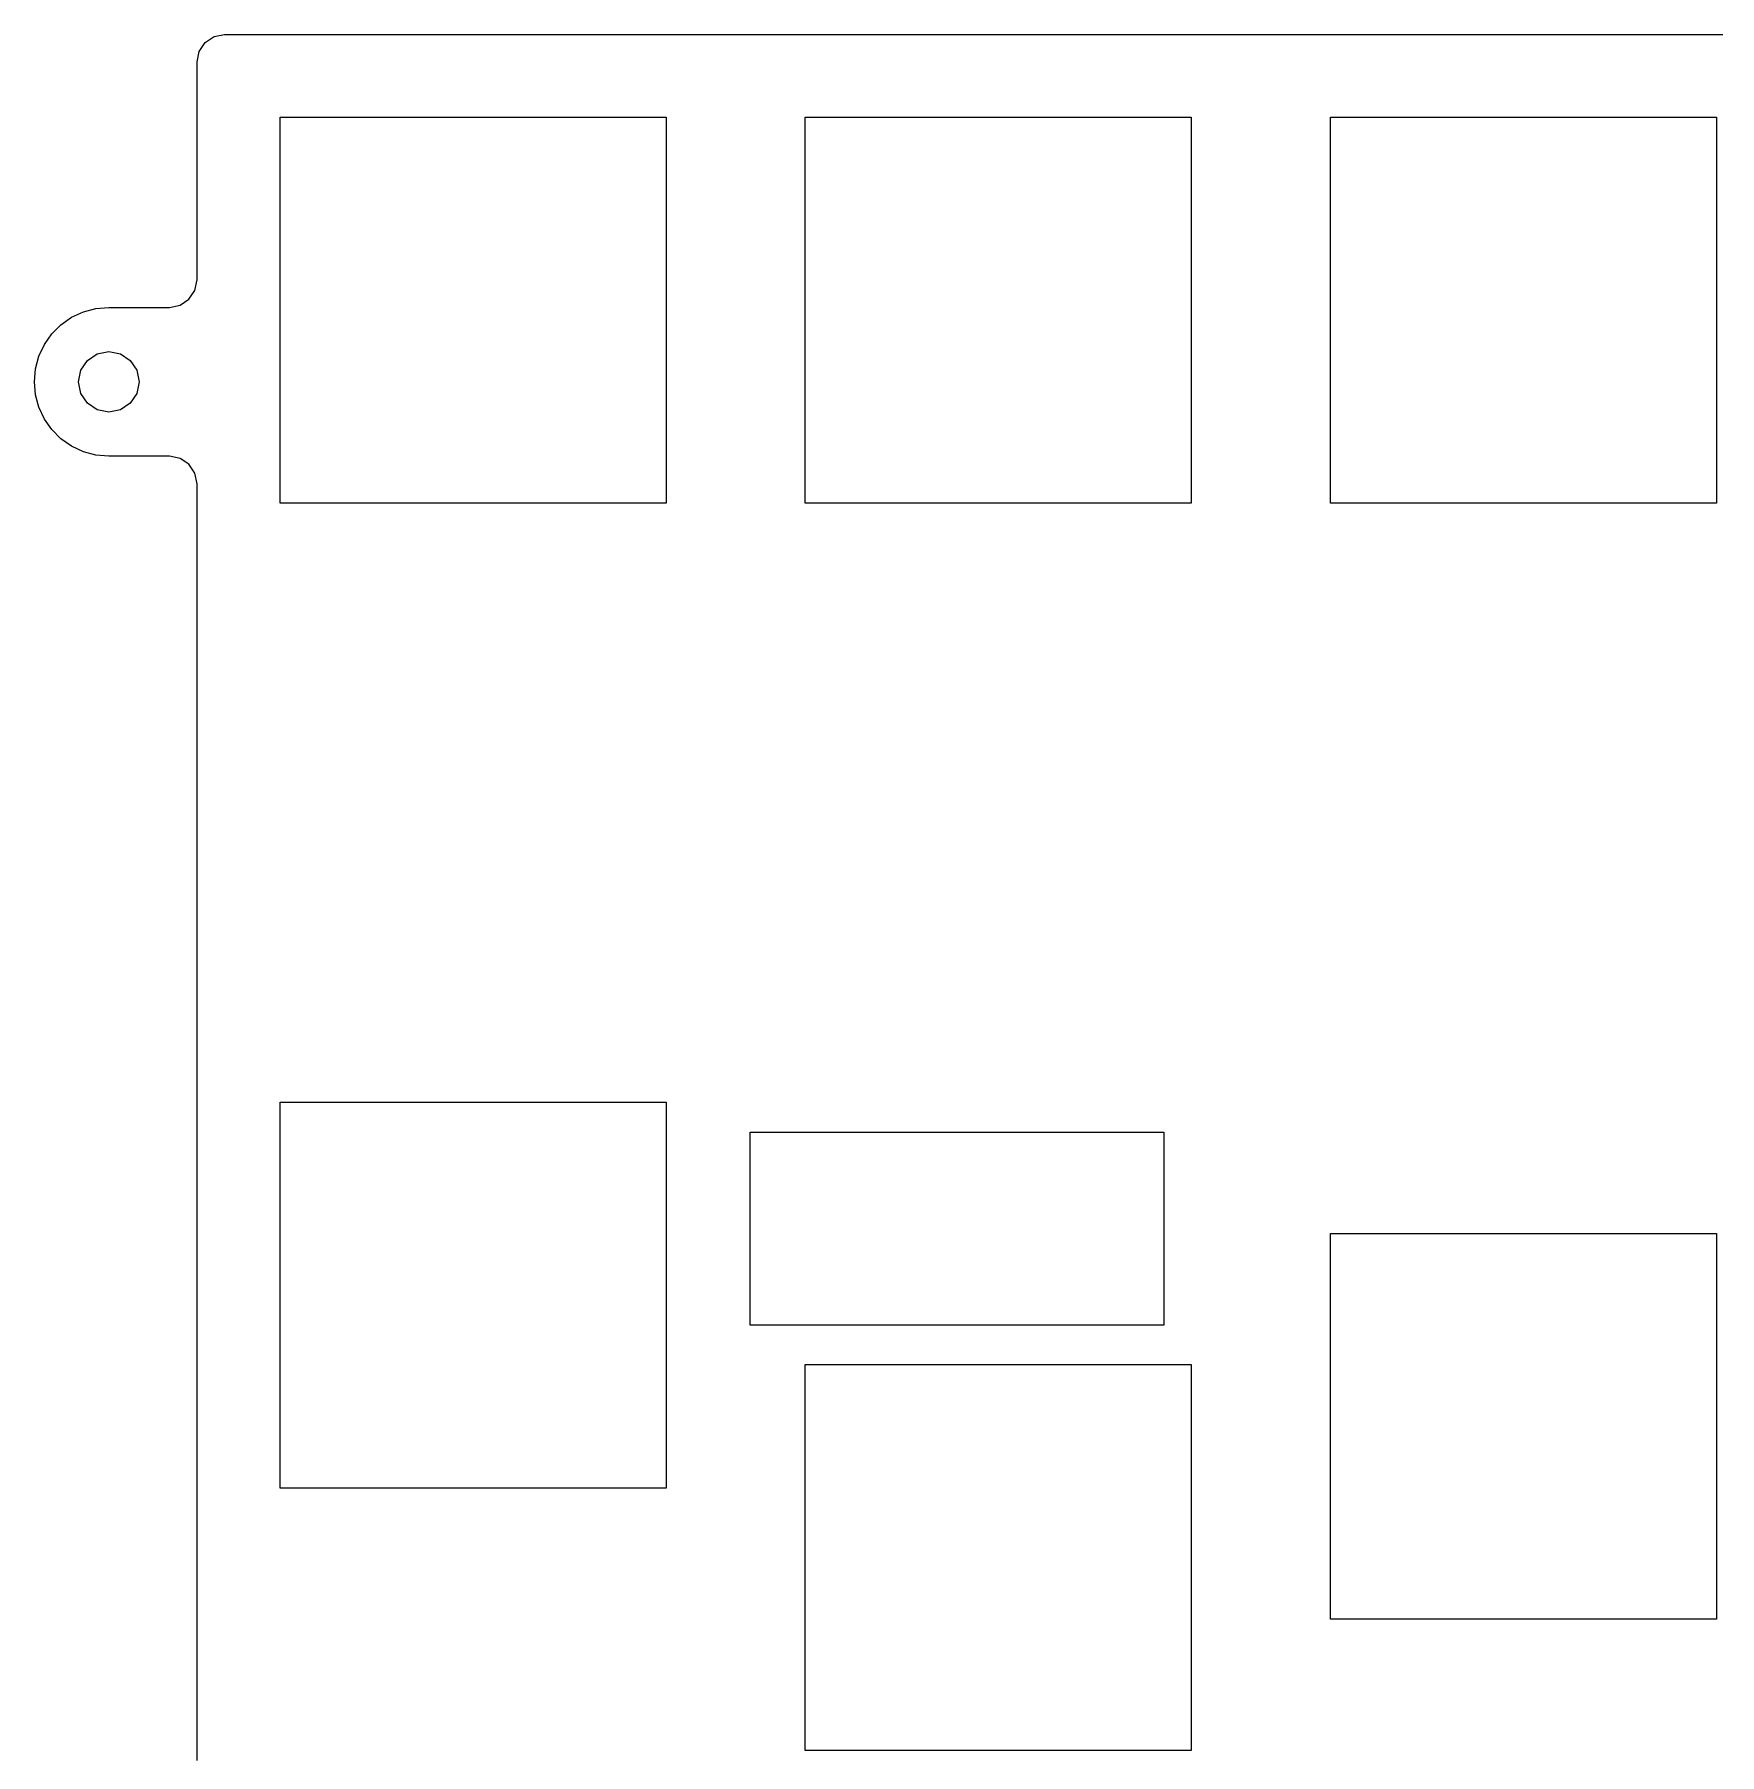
# Model space of a CAD drawing. Extents: x 0 to 218, y 0 to 172.
# Drawn here: x 0.1 to 61.2, y 110.1 to 172.5 of the extents above; entities that cross this region are included whole.
import ezdxf

# ---------------------------------------------------------------- set-up
doc = ezdxf.new("R2010")
doc.units = 0

msp = doc.modelspace()

# ---------------------------------------------------------------- linework, layer by layer
at = {"layer": 'plate_right'}
for p, q in [((6.243, 172.188), (6.567, 172.404)), ((6.567, 172.404), (6.95, 172.481)), ((6.95, 172.481), (7.449, 172.481)), ((7.449, 172.481), (7.946, 172.481)), ((7.946, 172.481), (8.445, 172.481)), ((8.445, 172.481), (8.944, 172.481)), ((8.944, 172.481), (9.443, 172.481)), ((9.443, 172.481), (9.942, 172.481)), ((9.942, 172.481), (10.44, 172.481)), ((10.44, 172.481), (10.939, 172.481)), ((10.939, 172.481), (11.438, 172.481)), ((11.438, 172.481), (11.937, 172.481)), ((11.937, 172.481), (12.436, 172.481)), ((12.436, 172.481), (12.934, 172.481)), ((12.934, 172.481), (13.432, 172.481)), ((13.432, 172.481), (13.931, 172.481)), ((13.931, 172.481), (14.43, 172.481)), ((14.43, 172.481), (14.929, 172.481)), ((14.929, 172.481), (15.426, 172.481)), ((15.426, 172.481), (15.924, 172.481)), ((15.924, 172.481), (16.423, 172.481)), ((16.423, 172.481), (16.922, 172.481)), ((16.922, 172.481), (17.42, 172.481)), ((17.42, 172.481), (17.919, 172.481)), ((17.919, 172.481), (18.417, 172.481)), ((18.417, 172.481), (18.916, 172.481)), ((18.916, 172.481), (19.415, 172.481)), ((19.415, 172.481), (19.913, 172.481)), ((19.913, 172.481), (20.411, 172.481)), ((20.411, 172.481), (20.91, 172.481)), ((20.91, 172.481), (21.408, 172.481)), ((21.408, 172.481), (21.907, 172.481)), ((21.907, 172.481), (22.407, 172.481)), ((22.407, 172.481), (22.905, 172.481)), ((22.905, 172.481), (23.404, 172.481)), ((23.404, 172.481), (23.902, 172.481)), ((23.902, 172.481), (24.401, 172.481)), ((24.401, 172.481), (24.9, 172.481)), ((24.9, 172.481), (25.398, 172.481)), ((25.398, 172.481), (25.898, 172.481)), ((25.898, 172.481), (26.396, 172.481)), ((26.396, 172.481), (26.894, 172.481)), ((26.894, 172.481), (27.393, 172.481)), ((27.393, 172.481), (27.892, 172.481)), ((27.892, 172.481), (28.391, 172.481)), ((28.391, 172.481), (28.889, 172.481)), ((28.889, 172.481), (29.388, 172.481)), ((29.388, 172.481), (29.887, 172.481)), ((29.887, 172.481), (30.385, 172.481)), ((30.385, 172.481), (30.884, 172.481)), ((30.884, 172.481), (31.383, 172.481)), ((31.383, 172.481), (31.881, 172.481)), ((31.881, 172.481), (32.38, 172.481)), ((32.38, 172.481), (32.878, 172.481)), ((32.878, 172.481), (33.377, 172.481)), ((33.377, 172.481), (33.876, 172.481)), ((33.876, 172.481), (34.375, 172.481)), ((34.375, 172.481), (34.872, 172.481)), ((34.872, 172.481), (35.371, 172.481)), ((35.371, 172.481), (35.87, 172.481)), ((35.87, 172.481), (36.368, 172.481)), ((36.368, 172.481), (36.866, 172.481)), ((36.866, 172.481), (37.365, 172.481)), ((37.365, 172.481), (37.863, 172.481)), ((37.863, 172.481), (38.362, 172.481)), ((38.362, 172.481), (38.859, 172.481)), ((38.859, 172.481), (39.358, 172.481)), ((39.358, 172.481), (39.857, 172.481)), ((39.857, 172.481), (40.355, 172.481)), ((40.355, 172.481), (40.855, 172.481)), ((40.855, 172.481), (41.352, 172.481)), ((41.352, 172.481), (41.851, 172.481)), ((41.851, 172.481), (42.35, 172.481)), ((42.35, 172.481), (42.849, 172.481)), ((42.849, 172.481), (43.347, 172.481)), ((43.347, 172.481), (43.845, 172.481)), ((43.845, 172.481), (44.344, 172.481)), ((44.344, 172.481), (44.843, 172.481)), ((44.843, 172.481), (45.342, 172.481)), ((45.342, 172.481), (45.841, 172.481)), ((45.841, 172.481), (46.341, 172.481)), ((46.341, 172.481), (46.84, 172.481)), ((46.84, 172.481), (47.339, 172.481)), ((47.339, 172.481), (47.838, 172.481)), ((47.838, 172.481), (48.337, 172.481)), ((48.337, 172.481), (48.835, 172.481)), ((48.835, 172.481), (49.333, 172.481)), ((49.333, 172.481), (49.832, 172.481)), ((49.832, 172.481), (50.331, 172.481)), ((50.331, 172.481), (50.829, 172.481)), ((50.829, 172.481), (51.327, 172.481)), ((51.327, 172.481), (51.826, 172.481)), ((51.826, 172.481), (52.324, 172.481)), ((52.324, 172.481), (52.823, 172.481)), ((52.823, 172.481), (53.321, 172.481)), ((53.321, 172.481), (53.82, 172.481)), ((53.82, 172.481), (54.318, 172.481)), ((54.318, 172.481), (54.816, 172.481)), ((54.816, 172.481), (55.316, 172.481)), ((55.316, 172.481), (55.813, 172.481)), ((55.813, 172.481), (56.311, 172.481)), ((56.311, 172.481), (56.81, 172.481)), ((56.81, 172.481), (57.309, 172.481)), ((57.309, 172.481), (57.807, 172.481)), ((57.807, 172.481), (58.306, 172.481)), ((58.306, 172.481), (58.805, 172.481)), ((58.805, 172.481), (59.303, 172.481)), ((59.303, 172.481), (59.801, 172.481)), ((59.801, 172.481), (60.299, 172.481)), ((60.299, 172.481), (60.798, 172.481)), ((60.798, 172.481), (61.296, 172.481)), ((5.95, 171.481), (6.026, 171.863)), ((6.026, 171.863), (6.243, 172.188)), ((5.95, 170.985), (5.95, 171.481)), ((5.95, 170.492), (5.95, 170.985)), ((5.95, 169.999), (5.95, 170.492)), ((5.95, 169.504), (5.95, 169.999)), ((5.95, 169.011), (5.95, 169.504)), ((8.965, 168.976), (8.965, 169.476)), ((8.965, 169.476), (9.465, 169.476)), ((9.465, 169.476), (9.715, 169.476)), ((9.715, 169.476), (9.966, 169.476)), ((9.966, 169.476), (10.466, 169.476)), ((10.466, 169.476), (10.966, 169.476)), ((10.966, 169.476), (11.466, 169.476)), ((11.466, 169.476), (11.965, 169.476)), ((11.965, 169.476), (12.215, 169.476)), ((12.215, 169.476), (12.466, 169.476)), ((12.466, 169.476), (12.966, 169.476)), ((12.966, 169.476), (13.466, 169.476)), ((13.466, 169.476), (13.716, 169.476)), ((13.716, 169.476), (13.967, 169.476)), ((13.967, 169.476), (14.466, 169.476)), ((14.466, 169.476), (14.966, 169.476)), ((14.966, 169.476), (15.466, 169.476)), ((15.466, 169.476), (15.965, 169.476)), ((15.965, 169.476), (16.464, 169.476)), ((16.464, 169.476), (16.714, 169.476)), ((16.714, 169.476), (16.965, 169.476)), ((16.965, 169.476), (17.465, 169.476)), ((17.465, 169.476), (17.965, 169.476)), ((17.965, 169.476), (18.465, 169.476)), ((18.465, 169.476), (18.715, 169.476)), ((18.715, 169.476), (18.966, 169.476)), ((18.966, 169.476), (19.466, 169.476)), ((19.466, 169.476), (19.966, 169.476)), ((19.966, 169.476), (20.466, 169.476)), ((20.466, 169.476), (20.966, 169.476)), ((20.966, 169.476), (21.465, 169.476)), ((21.465, 169.476), (21.965, 169.476)), ((21.965, 169.476), (22.465, 169.476)), ((22.465, 169.476), (22.965, 169.476)), ((22.965, 169.476), (22.965, 169.225)), ((22.965, 169.225), (22.965, 168.975)), ((28.015, 168.976), (28.015, 169.476)), ((28.015, 169.476), (28.515, 169.476)), ((28.515, 169.476), (28.765, 169.476)), ((28.765, 169.476), (29.016, 169.476)), ((29.016, 169.476), (29.516, 169.476)), ((29.516, 169.476), (30.016, 169.476)), ((30.016, 169.476), (30.516, 169.476)), ((30.516, 169.476), (31.015, 169.476)), ((31.015, 169.476), (31.265, 169.476)), ((31.265, 169.476), (31.516, 169.476)), ((31.516, 169.476), (32.016, 169.476)), ((32.016, 169.476), (32.516, 169.476)), ((32.516, 169.476), (32.766, 169.476)), ((32.766, 169.476), (33.017, 169.476)), ((33.017, 169.476), (33.516, 169.476)), ((33.516, 169.476), (34.016, 169.476)), ((34.016, 169.476), (34.516, 169.476)), ((34.516, 169.476), (35.015, 169.476)), ((35.015, 169.476), (35.514, 169.476)), ((35.514, 169.476), (35.764, 169.476)), ((35.764, 169.476), (36.015, 169.476)), ((36.015, 169.476), (36.515, 169.476)), ((36.515, 169.476), (37.015, 169.476)), ((37.015, 169.476), (37.515, 169.476)), ((37.515, 169.476), (37.765, 169.476)), ((37.765, 169.476), (38.016, 169.476)), ((38.016, 169.476), (38.516, 169.476)), ((38.516, 169.476), (39.016, 169.476)), ((39.016, 169.476), (39.516, 169.476)), ((39.516, 169.476), (40.016, 169.476)), ((40.016, 169.476), (40.515, 169.476)), ((40.515, 169.476), (41.015, 169.476)), ((41.015, 169.476), (41.515, 169.476)), ((41.515, 169.476), (42.015, 169.476)), ((42.015, 169.476), (42.015, 169.225)), ((42.015, 169.225), (42.015, 168.975)), ((47.065, 169.476), (47.565, 169.476)), ((47.065, 168.976), (47.065, 169.476)), ((47.565, 169.476), (47.815, 169.476)), ((47.815, 169.476), (48.066, 169.476)), ((48.066, 169.476), (48.566, 169.476)), ((48.566, 169.476), (49.066, 169.476)), ((49.066, 169.476), (49.566, 169.476)), ((49.566, 169.476), (50.065, 169.476)), ((50.065, 169.476), (50.315, 169.476)), ((50.315, 169.476), (50.566, 169.476)), ((50.566, 169.476), (51.066, 169.476)), ((51.066, 169.476), (51.566, 169.476)), ((51.566, 169.476), (51.816, 169.476)), ((51.816, 169.476), (52.067, 169.476)), ((52.067, 169.476), (52.566, 169.476)), ((52.566, 169.476), (53.066, 169.476)), ((53.066, 169.476), (53.566, 169.476)), ((53.566, 169.476), (54.065, 169.476)), ((54.065, 169.476), (54.564, 169.476)), ((54.564, 169.476), (54.814, 169.476)), ((54.814, 169.476), (55.065, 169.476)), ((55.065, 169.476), (55.565, 169.476)), ((55.565, 169.476), (56.065, 169.476)), ((56.065, 169.476), (56.565, 169.476)), ((56.565, 169.476), (56.815, 169.476)), ((56.815, 169.476), (57.066, 169.476)), ((57.066, 169.476), (57.566, 169.476)), ((57.566, 169.476), (58.066, 169.476)), ((58.066, 169.476), (58.566, 169.476)), ((58.566, 169.476), (59.066, 169.476)), ((59.066, 169.476), (59.565, 169.476)), ((59.565, 169.476), (60.065, 169.476)), ((60.065, 169.476), (60.565, 169.476)), ((60.565, 169.476), (61.065, 169.476)), ((61.065, 169.476), (61.065, 169.225)), ((61.065, 169.225), (61.065, 168.975)), ((5.95, 168.517), (5.95, 169.011)), ((5.95, 168.024), (5.95, 168.517)), ((8.965, 168.476), (8.965, 168.976)), ((8.965, 168.226), (8.965, 168.476)), ((22.965, 168.975), (22.965, 168.725)), ((22.965, 168.725), (22.965, 168.475)), ((22.965, 168.475), (22.965, 168.225)), ((28.015, 168.476), (28.015, 168.976)), ((28.015, 168.226), (28.015, 168.476)), ((42.015, 168.975), (42.015, 168.725)), ((42.015, 168.725), (42.015, 168.475)), ((42.015, 168.475), (42.015, 168.225)), ((47.065, 168.476), (47.065, 168.976)), ((47.065, 168.226), (47.065, 168.476)), ((61.065, 168.975), (61.065, 168.725)), ((61.065, 168.725), (61.065, 168.475)), ((61.065, 168.475), (61.065, 168.225)), ((5.95, 167.53), (5.95, 168.024)), ((8.965, 167.976), (8.965, 168.226)), ((8.965, 167.476), (8.965, 167.976)), ((22.965, 168.225), (22.965, 167.974)), ((22.965, 167.974), (22.965, 167.475)), ((28.015, 167.976), (28.015, 168.226)), ((28.015, 167.476), (28.015, 167.976)), ((42.015, 168.225), (42.015, 167.974)), ((42.015, 167.974), (42.015, 167.475)), ((47.065, 167.976), (47.065, 168.226)), ((47.065, 167.476), (47.065, 167.976)), ((61.065, 168.225), (61.065, 167.974)), ((61.065, 167.974), (61.065, 167.475)), ((5.95, 167.036), (5.95, 167.53)), ((8.965, 166.977), (8.965, 167.476)), ((22.965, 167.475), (22.965, 166.975)), ((28.015, 166.977), (28.015, 167.476)), ((42.015, 167.475), (42.015, 166.975)), ((47.065, 166.977), (47.065, 167.476)), ((61.065, 167.475), (61.065, 166.975)), ((5.95, 166.542), (5.95, 167.036)), ((8.965, 166.727), (8.965, 166.977)), ((8.965, 166.476), (8.965, 166.727)), ((22.965, 166.975), (22.965, 166.475)), ((28.015, 166.727), (28.015, 166.977)), ((28.015, 166.476), (28.015, 166.727)), ((42.015, 166.975), (42.015, 166.475)), ((47.065, 166.727), (47.065, 166.977)), ((47.065, 166.476), (47.065, 166.727)), ((61.065, 166.975), (61.065, 166.475)), ((5.95, 166.048), (5.95, 166.542)), ((5.95, 165.554), (5.95, 166.048)), ((8.965, 166.226), (8.965, 166.476)), ((8.965, 165.976), (8.965, 166.226)), ((8.965, 165.477), (8.965, 165.976)), ((22.965, 166.475), (22.965, 166.225)), ((22.965, 166.225), (22.965, 165.975)), ((22.965, 165.975), (22.965, 165.725)), ((28.015, 166.226), (28.015, 166.476)), ((28.015, 165.976), (28.015, 166.226)), ((28.015, 165.477), (28.015, 165.976)), ((42.015, 166.475), (42.015, 166.225)), ((42.015, 166.225), (42.015, 165.975)), ((42.015, 165.975), (42.015, 165.725)), ((47.065, 166.226), (47.065, 166.476)), ((47.065, 165.976), (47.065, 166.226)), ((47.065, 165.477), (47.065, 165.976)), ((61.065, 166.475), (61.065, 166.225)), ((61.065, 166.225), (61.065, 165.975)), ((61.065, 165.975), (61.065, 165.725)), ((5.95, 165.061), (5.95, 165.554)), ((8.965, 165.226), (8.965, 165.477)), ((22.965, 165.725), (22.965, 165.474)), ((22.965, 165.474), (22.965, 165.224)), ((28.015, 165.226), (28.015, 165.477)), ((42.015, 165.725), (42.015, 165.474)), ((42.015, 165.474), (42.015, 165.224)), ((47.065, 165.226), (47.065, 165.477)), ((61.065, 165.725), (61.065, 165.474)), ((61.065, 165.474), (61.065, 165.224)), ((5.95, 164.568), (5.95, 165.061)), ((8.965, 164.976), (8.965, 165.226)), ((8.965, 164.726), (8.965, 164.976)), ((8.965, 164.476), (8.965, 164.726)), ((22.965, 165.224), (22.965, 164.974)), ((22.965, 164.974), (22.965, 164.724)), ((22.965, 164.724), (22.965, 164.474)), ((28.015, 164.976), (28.015, 165.226)), ((28.015, 164.726), (28.015, 164.976)), ((28.015, 164.476), (28.015, 164.726)), ((42.015, 165.224), (42.015, 164.974)), ((42.015, 164.974), (42.015, 164.724)), ((42.015, 164.724), (42.015, 164.474)), ((47.065, 164.976), (47.065, 165.226)), ((47.065, 164.726), (47.065, 164.976)), ((47.065, 164.476), (47.065, 164.726)), ((61.065, 165.224), (61.065, 164.974)), ((61.065, 164.974), (61.065, 164.724)), ((61.065, 164.724), (61.065, 164.474)), ((5.95, 164.075), (5.95, 164.568)), ((8.965, 163.976), (8.965, 164.476)), ((22.965, 164.474), (22.965, 163.975)), ((28.015, 163.976), (28.015, 164.476)), ((42.015, 164.474), (42.015, 163.975)), ((47.065, 163.976), (47.065, 164.476)), ((61.065, 164.474), (61.065, 163.975)), ((5.874, 163.198), (5.95, 163.581)), ((5.95, 163.581), (5.95, 164.075)), ((8.965, 163.725), (8.965, 163.976)), ((8.965, 163.475), (8.965, 163.725)), ((8.965, 163.225), (8.965, 163.475)), ((22.965, 163.975), (22.965, 163.475)), ((22.965, 163.475), (22.965, 162.975)), ((28.015, 163.725), (28.015, 163.976)), ((28.015, 163.475), (28.015, 163.725)), ((28.015, 163.225), (28.015, 163.475)), ((42.015, 163.975), (42.015, 163.475)), ((42.015, 163.475), (42.015, 162.975)), ((47.065, 163.725), (47.065, 163.976)), ((47.065, 163.475), (47.065, 163.725)), ((47.065, 163.225), (47.065, 163.475)), ((61.065, 163.975), (61.065, 163.475)), ((61.065, 163.475), (61.065, 162.975)), ((5.333, 162.657), (5.657, 162.873)), ((5.657, 162.873), (5.874, 163.198)), ((8.965, 162.975), (8.965, 163.225)), ((8.965, 162.475), (8.965, 162.975)), ((22.965, 162.975), (22.965, 162.476)), ((28.015, 162.975), (28.015, 163.225)), ((28.015, 162.475), (28.015, 162.975)), ((42.015, 162.975), (42.015, 162.476)), ((47.065, 162.975), (47.065, 163.225)), ((47.065, 162.475), (47.065, 162.975)), ((61.065, 162.975), (61.065, 162.476)), ((1.4, 162.219), (1.826, 162.418)), ((1.826, 162.418), (2.282, 162.54)), ((2.282, 162.54), (2.75, 162.581)), ((2.75, 162.581), (3.19, 162.581)), ((3.19, 162.581), (3.629, 162.581)), ((3.629, 162.581), (4.069, 162.581)), ((4.069, 162.581), (4.51, 162.581)), ((4.51, 162.581), (4.95, 162.581)), ((4.95, 162.581), (5.333, 162.657)), ((8.965, 161.976), (8.965, 162.475)), ((22.965, 162.476), (22.965, 161.976)), ((28.015, 161.976), (28.015, 162.475)), ((42.015, 162.476), (42.015, 161.976)), ((47.065, 161.976), (47.065, 162.475)), ((61.065, 162.476), (61.065, 161.976)), ((0.412, 161.231), (0.682, 161.616)), ((0.682, 161.616), (1.014, 161.949)), ((1.014, 161.949), (1.4, 162.219)), ((8.965, 161.476), (8.965, 161.976)), ((22.965, 161.976), (22.965, 161.726)), ((22.965, 161.726), (22.965, 161.476)), ((28.015, 161.476), (28.015, 161.976)), ((42.015, 161.976), (42.015, 161.726)), ((42.015, 161.726), (42.015, 161.476)), ((47.065, 161.476), (47.065, 161.976)), ((61.065, 161.976), (61.065, 161.726)), ((61.065, 161.726), (61.065, 161.476)), ((0.212, 160.805), (0.412, 161.231)), ((2.33, 160.897), (2.75, 160.981)), ((2.75, 160.981), (3.17, 160.897)), ((8.965, 160.976), (8.965, 161.476)), ((8.965, 160.477), (8.965, 160.976)), ((22.965, 161.476), (22.965, 161.226)), ((22.965, 161.226), (22.965, 160.976)), ((22.965, 160.976), (22.965, 160.476)), ((28.015, 160.976), (28.015, 161.476)), ((28.015, 160.477), (28.015, 160.976)), ((42.015, 161.476), (42.015, 161.226)), ((42.015, 161.226), (42.015, 160.976)), ((42.015, 160.976), (42.015, 160.476)), ((47.065, 160.976), (47.065, 161.476)), ((47.065, 160.477), (47.065, 160.976)), ((61.065, 161.476), (61.065, 161.226)), ((61.065, 161.226), (61.065, 160.976)), ((61.065, 160.976), (61.065, 160.476)), ((0.05, 159.881), (0.091, 160.35)), ((0.091, 160.35), (0.212, 160.805)), ((1.733, 160.301), (1.972, 160.659)), ((1.972, 160.659), (2.33, 160.897)), ((3.17, 160.897), (3.528, 160.658)), ((3.528, 160.658), (3.767, 160.301)), ((8.965, 160.227), (8.965, 160.477)), ((22.965, 160.476), (22.965, 160.225)), ((28.015, 160.227), (28.015, 160.477)), ((42.015, 160.476), (42.015, 160.225)), ((47.065, 160.227), (47.065, 160.477)), ((61.065, 160.476), (61.065, 160.225)), ((0.09, 159.412), (0.05, 159.881)), ((1.65, 159.881), (1.733, 160.301)), ((1.733, 159.46), (1.65, 159.881)), ((3.767, 160.301), (3.85, 159.881)), ((3.85, 159.881), (3.767, 159.46)), ((8.965, 159.977), (8.965, 160.227)), ((8.965, 159.727), (8.965, 159.977)), ((8.965, 159.477), (8.965, 159.727)), ((22.965, 160.225), (22.965, 159.975)), ((22.965, 159.975), (22.965, 159.725)), ((22.965, 159.725), (22.965, 159.475)), ((28.015, 159.977), (28.015, 160.227)), ((28.015, 159.727), (28.015, 159.977)), ((28.015, 159.477), (28.015, 159.727)), ((42.015, 160.225), (42.015, 159.975)), ((42.015, 159.975), (42.015, 159.725)), ((42.015, 159.725), (42.015, 159.475)), ((47.065, 159.977), (47.065, 160.227)), ((47.065, 159.727), (47.065, 159.977)), ((47.065, 159.477), (47.065, 159.727)), ((61.065, 160.225), (61.065, 159.975)), ((61.065, 159.975), (61.065, 159.725)), ((61.065, 159.725), (61.065, 159.475)), ((0.212, 158.956), (0.09, 159.412)), ((1.972, 159.103), (1.733, 159.46)), ((2.33, 158.864), (1.972, 159.103)), ((3.528, 159.103), (3.17, 158.864)), ((3.767, 159.46), (3.528, 159.103)), ((8.965, 159.227), (8.965, 159.477)), ((8.965, 158.976), (8.965, 159.227)), ((22.965, 159.475), (22.965, 158.975)), ((28.015, 159.227), (28.015, 159.477)), ((28.015, 158.976), (28.015, 159.227)), ((42.015, 159.475), (42.015, 158.975)), ((47.065, 159.227), (47.065, 159.477)), ((47.065, 158.976), (47.065, 159.227)), ((61.065, 159.475), (61.065, 158.975)), ((0.411, 158.531), (0.212, 158.956)), ((0.682, 158.145), (0.411, 158.531)), ((2.75, 158.781), (2.33, 158.864)), ((3.17, 158.864), (2.75, 158.781)), ((8.965, 158.726), (8.965, 158.976)), ((8.965, 158.476), (8.965, 158.726)), ((22.965, 158.975), (22.965, 158.725)), ((22.965, 158.725), (22.965, 158.475)), ((28.015, 158.726), (28.015, 158.976)), ((28.015, 158.476), (28.015, 158.726)), ((42.015, 158.975), (42.015, 158.725)), ((42.015, 158.725), (42.015, 158.475)), ((47.065, 158.726), (47.065, 158.976)), ((47.065, 158.476), (47.065, 158.726)), ((61.065, 158.975), (61.065, 158.725)), ((61.065, 158.725), (61.065, 158.475)), ((1.014, 157.812), (0.682, 158.145)), ((8.965, 157.976), (8.965, 158.476)), ((8.965, 157.477), (8.965, 157.976)), ((22.965, 158.475), (22.965, 158.225)), ((22.965, 158.225), (22.965, 157.974)), ((22.965, 157.974), (22.965, 157.475)), ((28.015, 157.976), (28.015, 158.476)), ((28.015, 157.477), (28.015, 157.976)), ((42.015, 158.475), (42.015, 158.225)), ((42.015, 158.225), (42.015, 157.974)), ((42.015, 157.974), (42.015, 157.475)), ((47.065, 157.976), (47.065, 158.476)), ((47.065, 157.477), (47.065, 157.976)), ((61.065, 158.475), (61.065, 158.225)), ((61.065, 158.225), (61.065, 157.974)), ((61.065, 157.974), (61.065, 157.475)), ((1.399, 157.542), (1.014, 157.812)), ((1.826, 157.343), (1.399, 157.542)), ((2.28, 157.221), (1.826, 157.343)), ((8.965, 156.977), (8.965, 157.477)), ((22.965, 157.475), (22.965, 156.976)), ((28.015, 156.977), (28.015, 157.477)), ((42.015, 157.475), (42.015, 156.976)), ((47.065, 156.977), (47.065, 157.477)), ((61.065, 157.475), (61.065, 156.976)), ((2.75, 157.181), (2.28, 157.221)), ((3.19, 157.181), (2.75, 157.181)), ((3.631, 157.181), (3.19, 157.181)), ((4.071, 157.181), (3.631, 157.181)), ((4.51, 157.181), (4.071, 157.181)), ((4.95, 157.181), (4.51, 157.181)), ((5.333, 157.104), (4.95, 157.181)), ((5.657, 156.888), (5.333, 157.104)), ((5.874, 156.563), (5.657, 156.888)), ((8.965, 156.726), (8.965, 156.977)), ((8.965, 156.476), (8.965, 156.726)), ((22.965, 156.976), (22.965, 156.725)), ((22.965, 156.725), (22.965, 156.475)), ((28.015, 156.726), (28.015, 156.977)), ((28.015, 156.476), (28.015, 156.726)), ((42.015, 156.976), (42.015, 156.725)), ((42.015, 156.725), (42.015, 156.475)), ((47.065, 156.726), (47.065, 156.977)), ((47.065, 156.476), (47.065, 156.726)), ((61.065, 156.976), (61.065, 156.725)), ((61.065, 156.725), (61.065, 156.475)), ((5.95, 156.181), (5.874, 156.563)), ((5.95, 155.684), (5.95, 156.181)), ((8.965, 156.226), (8.965, 156.476)), ((8.965, 155.976), (8.965, 156.226)), ((22.965, 156.475), (22.965, 155.976)), ((28.015, 156.226), (28.015, 156.476)), ((28.015, 155.976), (28.015, 156.226)), ((42.015, 156.475), (42.015, 155.976)), ((47.065, 156.226), (47.065, 156.476)), ((47.065, 155.976), (47.065, 156.226)), ((61.065, 156.475), (61.065, 155.976)), ((5.95, 155.186), (5.95, 155.684)), ((8.965, 155.726), (8.965, 155.976)), ((8.965, 155.476), (8.965, 155.726)), ((9.465, 155.476), (8.965, 155.476)), ((9.965, 155.476), (9.465, 155.476)), ((10.465, 155.476), (9.965, 155.476)), ((10.964, 155.476), (10.465, 155.476)), ((11.464, 155.476), (10.964, 155.476)), ((11.964, 155.476), (11.464, 155.476)), ((12.464, 155.476), (11.964, 155.476)), ((12.964, 155.476), (12.464, 155.476)), ((13.214, 155.476), (12.964, 155.476)), ((13.465, 155.476), (13.214, 155.476)), ((13.965, 155.476), (13.465, 155.476)), ((14.465, 155.476), (13.965, 155.476)), ((14.965, 155.476), (14.465, 155.476)), ((15.215, 155.476), (14.965, 155.476)), ((15.466, 155.476), (15.215, 155.476)), ((15.965, 155.476), (15.466, 155.476)), ((16.464, 155.476), (15.965, 155.476)), ((16.964, 155.476), (16.464, 155.476)), ((17.464, 155.476), (16.964, 155.476)), ((17.963, 155.476), (17.464, 155.476)), ((18.213, 155.476), (17.963, 155.476)), ((18.464, 155.476), (18.213, 155.476)), ((18.964, 155.476), (18.464, 155.476)), ((19.464, 155.476), (18.964, 155.476)), ((19.714, 155.476), (19.464, 155.476)), ((19.965, 155.476), (19.714, 155.476)), ((20.464, 155.476), (19.965, 155.476)), ((20.964, 155.476), (20.464, 155.476)), ((21.464, 155.476), (20.964, 155.476)), ((21.964, 155.476), (21.464, 155.476)), ((22.214, 155.476), (21.964, 155.476)), ((22.465, 155.476), (22.214, 155.476)), ((22.965, 155.476), (22.465, 155.476)), ((22.965, 155.976), (22.965, 155.476)), ((28.015, 155.726), (28.015, 155.976)), ((28.015, 155.476), (28.015, 155.726)), ((28.515, 155.476), (28.015, 155.476)), ((29.015, 155.476), (28.515, 155.476)), ((29.515, 155.476), (29.015, 155.476)), ((30.014, 155.476), (29.515, 155.476)), ((30.514, 155.476), (30.014, 155.476)), ((31.014, 155.476), (30.514, 155.476)), ((31.514, 155.476), (31.014, 155.476)), ((32.014, 155.476), (31.514, 155.476)), ((32.264, 155.476), (32.014, 155.476)), ((32.515, 155.476), (32.264, 155.476)), ((33.015, 155.476), (32.515, 155.476)), ((33.515, 155.476), (33.015, 155.476)), ((34.015, 155.476), (33.515, 155.476)), ((34.265, 155.476), (34.015, 155.476)), ((34.516, 155.476), (34.265, 155.476)), ((35.015, 155.476), (34.516, 155.476)), ((35.514, 155.476), (35.015, 155.476)), ((36.014, 155.476), (35.514, 155.476)), ((36.514, 155.476), (36.014, 155.476)), ((37.013, 155.476), (36.514, 155.476)), ((37.263, 155.476), (37.013, 155.476)), ((37.514, 155.476), (37.263, 155.476)), ((38.014, 155.476), (37.514, 155.476)), ((38.514, 155.476), (38.014, 155.476)), ((38.764, 155.476), (38.514, 155.476)), ((39.015, 155.476), (38.764, 155.476)), ((39.514, 155.476), (39.015, 155.476)), ((40.014, 155.476), (39.514, 155.476)), ((40.514, 155.476), (40.014, 155.476)), ((41.014, 155.476), (40.514, 155.476)), ((41.264, 155.476), (41.014, 155.476)), ((41.515, 155.476), (41.264, 155.476)), ((42.015, 155.476), (41.515, 155.476)), ((42.015, 155.976), (42.015, 155.476)), ((47.065, 155.726), (47.065, 155.976)), ((47.065, 155.476), (47.065, 155.726)), ((47.565, 155.476), (47.065, 155.476)), ((48.065, 155.476), (47.565, 155.476)), ((48.565, 155.476), (48.065, 155.476)), ((49.064, 155.476), (48.565, 155.476)), ((49.564, 155.476), (49.064, 155.476)), ((50.064, 155.476), (49.564, 155.476)), ((50.564, 155.476), (50.064, 155.476)), ((51.064, 155.476), (50.564, 155.476)), ((51.314, 155.476), (51.064, 155.476)), ((51.565, 155.476), (51.314, 155.476)), ((52.065, 155.476), (51.565, 155.476)), ((52.565, 155.476), (52.065, 155.476)), ((53.065, 155.476), (52.565, 155.476)), ((53.315, 155.476), (53.065, 155.476)), ((53.566, 155.476), (53.315, 155.476)), ((54.065, 155.476), (53.566, 155.476)), ((54.564, 155.476), (54.065, 155.476)), ((55.064, 155.476), (54.564, 155.476)), ((55.564, 155.476), (55.064, 155.476)), ((56.063, 155.476), (55.564, 155.476)), ((56.313, 155.476), (56.063, 155.476)), ((56.564, 155.476), (56.313, 155.476)), ((57.064, 155.476), (56.564, 155.476)), ((57.564, 155.476), (57.064, 155.476)), ((57.814, 155.476), (57.564, 155.476)), ((58.065, 155.476), (57.814, 155.476)), ((58.564, 155.476), (58.065, 155.476)), ((59.064, 155.476), (58.564, 155.476)), ((59.564, 155.476), (59.064, 155.476)), ((60.064, 155.476), (59.564, 155.476)), ((60.314, 155.476), (60.064, 155.476)), ((60.565, 155.476), (60.314, 155.476)), ((61.065, 155.476), (60.565, 155.476)), ((61.065, 155.976), (61.065, 155.476)), ((5.95, 154.688), (5.95, 155.186)), ((5.95, 154.19), (5.95, 154.688)), ((5.95, 153.691), (5.95, 154.19)), ((5.95, 153.194), (5.95, 153.691)), ((5.95, 152.696), (5.95, 153.194)), ((5.95, 152.198), (5.95, 152.696)), ((5.95, 151.7), (5.95, 152.198)), ((5.95, 151.202), (5.95, 151.7)), ((5.95, 150.704), (5.95, 151.202)), ((5.95, 150.206), (5.95, 150.704)), ((5.95, 149.708), (5.95, 150.206)), ((5.95, 149.21), (5.95, 149.708)), ((5.95, 148.713), (5.95, 149.21)), ((5.95, 148.215), (5.95, 148.713)), ((5.95, 147.718), (5.95, 148.215)), ((5.95, 147.22), (5.95, 147.718)), ((5.95, 146.723), (5.95, 147.22)), ((5.95, 146.226), (5.95, 146.723)), ((5.95, 145.727), (5.95, 146.226)), ((5.95, 145.23), (5.95, 145.727)), ((5.95, 144.732), (5.95, 145.23)), ((5.95, 144.235), (5.95, 144.732)), ((5.95, 143.738), (5.95, 144.235)), ((5.95, 143.24), (5.95, 143.738)), ((5.95, 142.742), (5.95, 143.24)), ((5.95, 142.243), (5.95, 142.742)), ((5.95, 141.746), (5.95, 142.243)), ((5.95, 141.248), (5.95, 141.746)), ((5.95, 140.75), (5.95, 141.248)), ((5.95, 140.252), (5.95, 140.75)), ((5.95, 139.755), (5.95, 140.252)), ((5.95, 139.257), (5.95, 139.755)), ((5.95, 138.758), (5.95, 139.257)), ((5.95, 138.261), (5.95, 138.758)), ((5.95, 137.762), (5.95, 138.261)), ((5.95, 137.264), (5.95, 137.762)), ((5.95, 136.766), (5.95, 137.264)), ((5.95, 136.267), (5.95, 136.766)), ((5.95, 135.769), (5.95, 136.267)), ((5.95, 135.27), (5.95, 135.769)), ((5.95, 134.772), (5.95, 135.27)), ((5.95, 134.274), (5.95, 134.772)), ((5.95, 133.776), (5.95, 134.274)), ((5.95, 133.278), (5.95, 133.776)), ((8.965, 133.257), (8.965, 133.757)), ((8.965, 133.757), (9.465, 133.757)), ((9.465, 133.757), (9.715, 133.757)), ((9.715, 133.757), (9.966, 133.757)), ((9.966, 133.757), (10.466, 133.757)), ((10.466, 133.757), (10.966, 133.757)), ((10.966, 133.757), (11.466, 133.757)), ((11.466, 133.757), (11.965, 133.757)), ((11.965, 133.757), (12.215, 133.757)), ((12.215, 133.757), (12.466, 133.757)), ((12.466, 133.757), (12.966, 133.757)), ((12.966, 133.757), (13.466, 133.757)), ((13.466, 133.757), (13.716, 133.757)), ((13.716, 133.757), (13.967, 133.757)), ((13.967, 133.757), (14.466, 133.757)), ((14.466, 133.757), (14.966, 133.757)), ((14.966, 133.757), (15.466, 133.757)), ((15.466, 133.757), (15.965, 133.757)), ((15.965, 133.757), (16.464, 133.757)), ((16.464, 133.757), (16.714, 133.757)), ((16.714, 133.757), (16.965, 133.757)), ((16.965, 133.757), (17.465, 133.757)), ((17.465, 133.757), (17.965, 133.757)), ((17.965, 133.757), (18.465, 133.757)), ((18.465, 133.757), (18.715, 133.757)), ((18.715, 133.757), (18.966, 133.757)), ((18.966, 133.757), (19.466, 133.757)), ((19.466, 133.757), (19.966, 133.757)), ((19.966, 133.757), (20.466, 133.757)), ((20.466, 133.757), (20.966, 133.757)), ((20.966, 133.757), (21.465, 133.757)), ((21.465, 133.757), (21.965, 133.757)), ((21.965, 133.757), (22.465, 133.757)), ((22.465, 133.757), (22.965, 133.757)), ((22.965, 133.757), (22.965, 133.506)), ((5.95, 132.779), (5.95, 133.278)), ((8.965, 132.757), (8.965, 133.257)), ((22.965, 133.506), (22.965, 133.256)), ((22.965, 133.256), (22.965, 133.006)), ((22.965, 133.006), (22.965, 132.756)), ((5.95, 132.281), (5.95, 132.779)), ((5.95, 131.783), (5.95, 132.281)), ((8.965, 132.507), (8.965, 132.757)), ((8.965, 132.257), (8.965, 132.507)), ((22.965, 132.756), (22.965, 132.506)), ((22.965, 132.506), (22.965, 132.255)), ((26.015, 132.419), (26.015, 132.67)), ((26.015, 132.67), (26.514, 132.67)), ((26.015, 132.169), (26.015, 132.419)), ((26.514, 132.67), (27.013, 132.67)), ((27.013, 132.67), (27.513, 132.67)), ((27.513, 132.67), (28.013, 132.67)), ((28.013, 132.67), (28.512, 132.67)), ((28.512, 132.67), (28.762, 132.67)), ((28.762, 132.67), (29.013, 132.67)), ((29.013, 132.67), (29.513, 132.67)), ((29.513, 132.67), (29.763, 132.67)), ((29.763, 132.67), (30.014, 132.67)), ((30.014, 132.67), (30.513, 132.67)), ((30.513, 132.67), (31.013, 132.67)), ((31.013, 132.67), (31.263, 132.67)), ((31.263, 132.67), (31.514, 132.67)), ((31.514, 132.67), (32.013, 132.67)), ((32.013, 132.67), (32.513, 132.67)), ((32.513, 132.67), (33.013, 132.67)), ((33.013, 132.67), (33.263, 132.67)), ((33.263, 132.67), (33.514, 132.67)), ((33.514, 132.67), (34.013, 132.67)), ((34.013, 132.67), (34.263, 132.67)), ((34.263, 132.67), (34.514, 132.67)), ((34.514, 132.67), (35.014, 132.67)), ((35.014, 132.67), (35.264, 132.67)), ((35.264, 132.67), (35.515, 132.67)), ((35.515, 132.67), (36.015, 132.67)), ((36.015, 132.67), (36.515, 132.67)), ((36.515, 132.67), (37.015, 132.67)), ((37.015, 132.67), (37.265, 132.67)), ((37.265, 132.67), (37.516, 132.67)), ((37.516, 132.67), (38.016, 132.67)), ((38.016, 132.67), (38.266, 132.67)), ((38.266, 132.67), (38.517, 132.67)), ((38.517, 132.67), (39.017, 132.67)), ((39.017, 132.67), (39.516, 132.67)), ((39.516, 132.67), (40.016, 132.67)), ((40.016, 132.67), (40.515, 132.67)), ((40.515, 132.67), (41.015, 132.67)), ((41.015, 132.67), (41.015, 132.419)), ((41.015, 132.419), (41.015, 132.169)), ((5.95, 131.286), (5.95, 131.783)), ((8.965, 131.757), (8.965, 132.257)), ((8.965, 131.258), (8.965, 131.757)), ((22.965, 132.255), (22.965, 131.756)), ((22.965, 131.756), (22.965, 131.256)), ((26.015, 131.669), (26.015, 132.169)), ((26.015, 131.169), (26.015, 131.669)), ((41.015, 132.169), (41.015, 131.669)), ((41.015, 131.669), (41.015, 131.17)), ((5.95, 130.788), (5.95, 131.286)), ((8.965, 131.008), (8.965, 131.258)), ((22.965, 131.256), (22.965, 130.756)), ((26.015, 130.919), (26.015, 131.169)), ((41.015, 131.17), (41.015, 130.92)), ((5.95, 130.29), (5.95, 130.788)), ((8.965, 130.757), (8.965, 131.008)), ((8.965, 130.507), (8.965, 130.757)), ((8.965, 130.257), (8.965, 130.507)), ((22.965, 130.756), (22.965, 130.506)), ((22.965, 130.506), (22.965, 130.256)), ((26.015, 130.669), (26.015, 130.919)), ((26.015, 130.169), (26.015, 130.669)), ((41.015, 130.92), (41.015, 130.67)), ((41.015, 130.67), (41.015, 130.42)), ((41.015, 130.42), (41.015, 130.17)), ((5.95, 129.792), (5.95, 130.29)), ((5.95, 129.295), (5.95, 129.792)), ((8.965, 129.758), (8.965, 130.257)), ((22.965, 130.256), (22.965, 130.006)), ((22.965, 130.006), (22.965, 129.755)), ((26.015, 129.67), (26.015, 130.169)), ((41.015, 130.17), (41.015, 129.67)), ((5.95, 128.797), (5.95, 129.295)), ((8.965, 129.507), (8.965, 129.758)), ((8.965, 129.257), (8.965, 129.507)), ((8.965, 128.757), (8.965, 129.257)), ((22.965, 129.755), (22.965, 129.256)), ((22.965, 129.256), (22.965, 129.005)), ((26.015, 129.419), (26.015, 129.67)), ((26.015, 129.169), (26.015, 129.419)), ((26.015, 128.67), (26.015, 129.169)), ((41.015, 129.67), (41.015, 129.171)), ((41.015, 129.171), (41.015, 128.92)), ((5.95, 128.299), (5.95, 128.797)), ((8.965, 128.257), (8.965, 128.757)), ((22.965, 129.005), (22.965, 128.755)), ((22.965, 128.755), (22.965, 128.256)), ((26.015, 128.17), (26.015, 128.67)), ((41.015, 128.92), (41.015, 128.67)), ((41.015, 128.67), (41.015, 128.171)), ((47.065, 128.995), (47.565, 128.995)), ((47.065, 128.495), (47.065, 128.995)), ((47.565, 128.995), (47.815, 128.995)), ((47.815, 128.995), (48.066, 128.995)), ((48.066, 128.995), (48.566, 128.995)), ((48.566, 128.995), (49.066, 128.995)), ((49.066, 128.995), (49.566, 128.995)), ((49.566, 128.995), (50.065, 128.995)), ((50.065, 128.995), (50.315, 128.995)), ((50.315, 128.995), (50.566, 128.995)), ((50.566, 128.995), (51.066, 128.995)), ((51.066, 128.995), (51.566, 128.995)), ((51.566, 128.995), (51.816, 128.995)), ((51.816, 128.995), (52.067, 128.995)), ((52.067, 128.995), (52.566, 128.995)), ((52.566, 128.995), (53.066, 128.995)), ((53.066, 128.995), (53.566, 128.995)), ((53.566, 128.995), (54.065, 128.995)), ((54.065, 128.995), (54.564, 128.995)), ((54.564, 128.995), (54.814, 128.995)), ((54.814, 128.995), (55.065, 128.995)), ((55.065, 128.995), (55.565, 128.995)), ((55.565, 128.995), (56.065, 128.995)), ((56.065, 128.995), (56.565, 128.995)), ((56.565, 128.995), (56.815, 128.995)), ((56.815, 128.995), (57.066, 128.995)), ((57.066, 128.995), (57.566, 128.995)), ((57.566, 128.995), (58.066, 128.995)), ((58.066, 128.995), (58.566, 128.995)), ((58.566, 128.995), (59.066, 128.995)), ((59.066, 128.995), (59.565, 128.995)), ((59.565, 128.995), (60.065, 128.995)), ((60.065, 128.995), (60.565, 128.995)), ((60.565, 128.995), (61.065, 128.995)), ((61.065, 128.995), (61.065, 128.495)), ((5.95, 127.801), (5.95, 128.299)), ((8.965, 127.757), (8.965, 128.257)), ((22.965, 128.256), (22.965, 127.756)), ((26.015, 127.919), (26.015, 128.17)), ((26.015, 127.669), (26.015, 127.919)), ((41.015, 128.171), (41.015, 127.671)), ((47.065, 127.995), (47.065, 128.495)), ((47.065, 127.495), (47.065, 127.995)), ((61.065, 128.495), (61.065, 128.244)), ((61.065, 128.244), (61.065, 127.994)), ((61.065, 127.994), (61.065, 127.494)), ((5.95, 127.304), (5.95, 127.801)), ((5.95, 126.805), (5.95, 127.304)), ((8.965, 127.506), (8.965, 127.757)), ((8.965, 127.256), (8.965, 127.506)), ((22.965, 127.756), (22.965, 127.256)), ((26.015, 127.169), (26.015, 127.669)), ((41.015, 127.671), (41.015, 127.42)), ((41.015, 127.42), (41.015, 127.17)), ((47.065, 126.996), (47.065, 127.495)), ((61.065, 127.494), (61.065, 126.994)), ((5.95, 126.308), (5.95, 126.805)), ((8.965, 126.757), (8.965, 127.256)), ((8.965, 126.258), (8.965, 126.757)), ((22.965, 127.256), (22.965, 126.757)), ((22.965, 126.757), (22.965, 126.258)), ((26.015, 126.67), (26.015, 127.169)), ((26.015, 126.171), (26.015, 126.67)), ((41.015, 127.17), (41.015, 126.671)), ((41.015, 126.671), (41.015, 126.171)), ((47.065, 126.496), (47.065, 126.996)), ((61.065, 126.994), (61.065, 126.494)), ((5.95, 125.81), (5.95, 126.308)), ((8.965, 125.758), (8.965, 126.258)), ((22.965, 126.258), (22.965, 126.007)), ((26.015, 125.92), (26.015, 126.171)), ((41.015, 126.171), (41.015, 125.92)), ((47.065, 125.996), (47.065, 126.496)), ((61.065, 126.494), (61.065, 125.995)), ((5.95, 125.312), (5.95, 125.81)), ((8.965, 125.258), (8.965, 125.758)), ((22.965, 126.007), (22.965, 125.757)), ((22.965, 125.757), (22.965, 125.257)), ((26.015, 125.67), (26.015, 125.92)), ((26.515, 125.67), (26.015, 125.67)), ((27.014, 125.67), (26.515, 125.67)), ((27.514, 125.67), (27.014, 125.67)), ((28.013, 125.67), (27.514, 125.67)), ((28.513, 125.67), (28.013, 125.67)), ((28.763, 125.67), (28.513, 125.67)), ((29.014, 125.67), (28.763, 125.67)), ((29.514, 125.67), (29.014, 125.67)), ((29.764, 125.67), (29.514, 125.67)), ((30.015, 125.67), (29.764, 125.67)), ((30.515, 125.67), (30.015, 125.67)), ((31.015, 125.67), (30.515, 125.67)), ((31.515, 125.67), (31.015, 125.67)), ((31.765, 125.67), (31.515, 125.67)), ((32.016, 125.67), (31.765, 125.67)), ((32.516, 125.67), (32.016, 125.67)), ((32.766, 125.67), (32.516, 125.67)), ((33.017, 125.67), (32.766, 125.67)), ((33.516, 125.67), (33.017, 125.67)), ((33.766, 125.67), (33.516, 125.67)), ((34.017, 125.67), (33.766, 125.67)), ((34.517, 125.67), (34.017, 125.67)), ((35.017, 125.67), (34.517, 125.67)), ((35.516, 125.67), (35.017, 125.67)), ((35.766, 125.67), (35.516, 125.67)), ((36.017, 125.67), (35.766, 125.67)), ((36.517, 125.67), (36.017, 125.67)), ((37.016, 125.67), (36.517, 125.67)), ((37.266, 125.67), (37.016, 125.67)), ((37.517, 125.67), (37.266, 125.67)), ((38.017, 125.67), (37.517, 125.67)), ((38.267, 125.67), (38.017, 125.67)), ((38.518, 125.67), (38.267, 125.67)), ((39.017, 125.67), (38.518, 125.67)), ((39.517, 125.67), (39.017, 125.67)), ((40.017, 125.67), (39.517, 125.67)), ((40.516, 125.67), (40.017, 125.67)), ((41.015, 125.67), (40.516, 125.67)), ((41.015, 125.92), (41.015, 125.67)), ((47.065, 125.496), (47.065, 125.996)), ((47.065, 124.996), (47.065, 125.496)), ((61.065, 125.995), (61.065, 125.744)), ((61.065, 125.744), (61.065, 125.494)), ((61.065, 125.494), (61.065, 124.994)), ((5.95, 124.814), (5.95, 125.312)), ((5.95, 124.316), (5.95, 124.814)), ((8.965, 124.759), (8.965, 125.258)), ((22.965, 125.257), (22.965, 124.757)), ((47.065, 124.745), (47.065, 124.996)), ((61.065, 124.994), (61.065, 124.494)), ((5.95, 123.818), (5.95, 124.316)), ((8.965, 124.508), (8.965, 124.759)), ((8.965, 124.258), (8.965, 124.508)), ((8.965, 123.758), (8.965, 124.258)), ((22.965, 124.757), (22.965, 124.257)), ((22.965, 124.257), (22.965, 124.006)), ((28.015, 124.232), (28.515, 124.232)), ((28.015, 123.732), (28.015, 124.232)), ((28.515, 124.232), (28.765, 124.232)), ((28.765, 124.232), (29.016, 124.232)), ((29.016, 124.232), (29.516, 124.232)), ((29.516, 124.232), (30.016, 124.232)), ((30.016, 124.232), (30.516, 124.232)), ((30.516, 124.232), (31.015, 124.232)), ((31.015, 124.232), (31.265, 124.232)), ((31.265, 124.232), (31.516, 124.232)), ((31.516, 124.232), (32.016, 124.232)), ((32.016, 124.232), (32.516, 124.232)), ((32.516, 124.232), (32.766, 124.232)), ((32.766, 124.232), (33.017, 124.232)), ((33.017, 124.232), (33.516, 124.232)), ((33.516, 124.232), (34.016, 124.232)), ((34.016, 124.232), (34.516, 124.232)), ((34.516, 124.232), (35.015, 124.232)), ((35.015, 124.232), (35.514, 124.232)), ((35.514, 124.232), (35.764, 124.232)), ((35.764, 124.232), (36.015, 124.232)), ((36.015, 124.232), (36.515, 124.232)), ((36.515, 124.232), (37.015, 124.232)), ((37.015, 124.232), (37.515, 124.232)), ((37.515, 124.232), (37.765, 124.232)), ((37.765, 124.232), (38.016, 124.232)), ((38.016, 124.232), (38.516, 124.232)), ((38.516, 124.232), (39.016, 124.232)), ((39.016, 124.232), (39.516, 124.232)), ((39.516, 124.232), (40.016, 124.232)), ((40.016, 124.232), (40.515, 124.232)), ((40.515, 124.232), (41.015, 124.232)), ((41.015, 124.232), (41.515, 124.232)), ((41.515, 124.232), (42.015, 124.232)), ((42.015, 124.232), (42.015, 123.732)), ((47.065, 124.495), (47.065, 124.745)), ((47.065, 123.995), (47.065, 124.495)), ((61.065, 124.494), (61.065, 124.243)), ((61.065, 124.243), (61.065, 123.993)), ((5.95, 123.32), (5.95, 123.818)), ((8.965, 123.258), (8.965, 123.758)), ((22.965, 124.006), (22.965, 123.756)), ((22.965, 123.756), (22.965, 123.256)), ((28.015, 123.232), (28.015, 123.732)), ((42.015, 123.732), (42.015, 123.481)), ((47.065, 123.495), (47.065, 123.995)), ((61.065, 123.993), (61.065, 123.494)), ((5.95, 122.822), (5.95, 123.32)), ((8.965, 123.007), (8.965, 123.258)), ((8.965, 122.757), (8.965, 123.007)), ((22.965, 123.256), (22.965, 122.756)), ((28.015, 122.732), (28.015, 123.232)), ((42.015, 123.481), (42.015, 123.231)), ((42.015, 123.231), (42.015, 122.731)), ((47.065, 122.995), (47.065, 123.495)), ((47.065, 122.744), (47.065, 122.995)), ((61.065, 123.494), (61.065, 122.994)), ((61.065, 122.994), (61.065, 122.494)), ((5.95, 122.324), (5.95, 122.822)), ((5.95, 121.827), (5.95, 122.324)), ((8.965, 122.258), (8.965, 122.757)), ((22.965, 122.756), (22.965, 122.256)), ((28.015, 122.233), (28.015, 122.732)), ((42.015, 122.731), (42.015, 122.231)), ((47.065, 122.494), (47.065, 122.744)), ((47.065, 121.995), (47.065, 122.494)), ((61.065, 122.494), (61.065, 121.995)), ((5.95, 121.328), (5.95, 121.827)), ((8.965, 121.758), (8.965, 122.258)), ((8.965, 121.258), (8.965, 121.758)), ((22.965, 122.256), (22.965, 121.756)), ((22.965, 121.756), (22.965, 121.257)), ((28.015, 121.733), (28.015, 122.233)), ((28.015, 121.233), (28.015, 121.733)), ((42.015, 122.231), (42.015, 121.731)), ((42.015, 121.731), (42.015, 121.232)), ((47.065, 121.496), (47.065, 121.995)), ((61.065, 121.995), (61.065, 121.496)), ((5.95, 120.83), (5.95, 121.328)), ((8.965, 120.758), (8.965, 121.258)), ((22.965, 121.257), (22.965, 120.757)), ((28.015, 120.733), (28.015, 121.233)), ((42.015, 121.232), (42.015, 120.981)), ((47.065, 120.996), (47.065, 121.496)), ((61.065, 121.496), (61.065, 121.245)), ((61.065, 121.245), (61.065, 120.995)), ((5.95, 120.333), (5.95, 120.83)), ((8.965, 120.507), (8.965, 120.758)), ((8.965, 120.257), (8.965, 120.507)), ((22.965, 120.757), (22.965, 120.257)), ((28.015, 120.233), (28.015, 120.733)), ((42.015, 120.981), (42.015, 120.731)), ((42.015, 120.731), (42.015, 120.231)), ((47.065, 120.496), (47.065, 120.996)), ((47.065, 119.997), (47.065, 120.496)), ((61.065, 120.995), (61.065, 120.495)), ((61.065, 120.495), (61.065, 119.995)), ((5.95, 119.834), (5.95, 120.333)), ((5.95, 119.336), (5.95, 119.834)), ((8.965, 119.757), (8.965, 120.257)), ((22.965, 120.257), (22.965, 119.757)), ((28.015, 119.982), (28.015, 120.233)), ((28.015, 119.732), (28.015, 119.982)), ((42.015, 120.231), (42.015, 119.731)), ((47.065, 119.746), (47.065, 119.997)), ((61.065, 119.995), (61.065, 119.495)), ((5.95, 118.837), (5.95, 119.336)), ((9.465, 119.757), (8.965, 119.757)), ((9.965, 119.757), (9.465, 119.757)), ((10.465, 119.757), (9.965, 119.757)), ((10.964, 119.757), (10.465, 119.757)), ((11.464, 119.757), (10.964, 119.757)), ((11.964, 119.757), (11.464, 119.757)), ((12.464, 119.757), (11.964, 119.757)), ((12.964, 119.757), (12.464, 119.757)), ((13.214, 119.757), (12.964, 119.757)), ((13.465, 119.757), (13.214, 119.757)), ((13.965, 119.757), (13.465, 119.757)), ((14.465, 119.757), (13.965, 119.757)), ((14.965, 119.757), (14.465, 119.757)), ((15.215, 119.757), (14.965, 119.757)), ((15.466, 119.757), (15.215, 119.757)), ((15.965, 119.757), (15.466, 119.757)), ((16.464, 119.757), (15.965, 119.757)), ((16.964, 119.757), (16.464, 119.757)), ((17.464, 119.757), (16.964, 119.757)), ((17.963, 119.757), (17.464, 119.757)), ((18.213, 119.757), (17.963, 119.757)), ((18.464, 119.757), (18.213, 119.757)), ((18.964, 119.757), (18.464, 119.757)), ((19.464, 119.757), (18.964, 119.757)), ((19.714, 119.757), (19.464, 119.757)), ((19.965, 119.757), (19.714, 119.757)), ((20.464, 119.757), (19.965, 119.757)), ((20.964, 119.757), (20.464, 119.757)), ((21.464, 119.757), (20.964, 119.757)), ((21.964, 119.757), (21.464, 119.757)), ((22.214, 119.757), (21.964, 119.757)), ((22.465, 119.757), (22.214, 119.757)), ((22.965, 119.757), (22.465, 119.757)), ((28.015, 119.232), (28.015, 119.732)), ((28.015, 118.732), (28.015, 119.232)), ((42.015, 119.731), (42.015, 119.48)), ((42.015, 119.48), (42.015, 119.23)), ((42.015, 119.23), (42.015, 118.731)), ((47.065, 119.496), (47.065, 119.746)), ((47.065, 118.996), (47.065, 119.496)), ((61.065, 119.495), (61.065, 119.244)), ((61.065, 119.244), (61.065, 118.994)), ((5.95, 118.34), (5.95, 118.837)), ((28.015, 118.232), (28.015, 118.732)), ((42.015, 118.731), (42.015, 118.231)), ((47.065, 118.496), (47.065, 118.996)), ((61.065, 118.994), (61.065, 118.494)), ((5.95, 117.842), (5.95, 118.34)), ((28.015, 117.981), (28.015, 118.232)), ((28.015, 117.731), (28.015, 117.981)), ((42.015, 118.231), (42.015, 117.731)), ((47.065, 118.245), (47.065, 118.496)), ((47.065, 117.995), (47.065, 118.245)), ((47.065, 117.496), (47.065, 117.995)), ((61.065, 118.494), (61.065, 117.994)), ((61.065, 117.994), (61.065, 117.494)), ((5.95, 117.345), (5.95, 117.842)), ((5.95, 116.847), (5.95, 117.345)), ((28.015, 117.232), (28.015, 117.731)), ((42.015, 117.731), (42.015, 117.232)), ((47.065, 116.996), (47.065, 117.496)), ((61.065, 117.494), (61.065, 116.994)), ((5.95, 116.349), (5.95, 116.847)), ((28.015, 116.733), (28.015, 117.232)), ((28.015, 116.233), (28.015, 116.733)), ((42.015, 117.232), (42.015, 116.733)), ((42.015, 116.733), (42.015, 116.482)), ((47.065, 116.496), (47.065, 116.996)), ((61.065, 116.994), (61.065, 116.495)), ((5.95, 115.852), (5.95, 116.349)), ((28.015, 115.733), (28.015, 116.233)), ((42.015, 116.482), (42.015, 116.232)), ((42.015, 116.232), (42.015, 115.732)), ((47.065, 115.996), (47.065, 116.496)), ((61.065, 116.495), (61.065, 115.995)), ((5.95, 115.354), (5.95, 115.852)), ((28.015, 115.234), (28.015, 115.733)), ((42.015, 115.732), (42.015, 115.232)), ((47.065, 115.745), (47.065, 115.996)), ((47.065, 115.495), (47.065, 115.745)), ((47.065, 114.995), (47.065, 115.495)), ((61.065, 115.995), (61.065, 115.495)), ((61.065, 115.495), (61.065, 114.995)), ((5.95, 114.856), (5.95, 115.354)), ((5.95, 114.357), (5.95, 114.856)), ((28.015, 114.983), (28.015, 115.234)), ((28.015, 114.733), (28.015, 114.983)), ((42.015, 115.232), (42.015, 114.732)), ((47.565, 114.995), (47.065, 114.995)), ((48.065, 114.995), (47.565, 114.995)), ((48.565, 114.995), (48.065, 114.995)), ((49.064, 114.995), (48.565, 114.995)), ((49.564, 114.995), (49.064, 114.995)), ((50.064, 114.995), (49.564, 114.995)), ((50.564, 114.995), (50.064, 114.995)), ((51.064, 114.995), (50.564, 114.995)), ((51.314, 114.995), (51.064, 114.995)), ((51.565, 114.995), (51.314, 114.995)), ((52.065, 114.995), (51.565, 114.995)), ((52.565, 114.995), (52.065, 114.995)), ((53.065, 114.995), (52.565, 114.995)), ((53.315, 114.995), (53.065, 114.995)), ((53.566, 114.995), (53.315, 114.995)), ((54.065, 114.995), (53.566, 114.995)), ((54.564, 114.995), (54.065, 114.995)), ((55.064, 114.995), (54.564, 114.995)), ((55.564, 114.995), (55.064, 114.995)), ((56.063, 114.995), (55.564, 114.995)), ((56.313, 114.995), (56.063, 114.995)), ((56.564, 114.995), (56.313, 114.995)), ((57.064, 114.995), (56.564, 114.995)), ((57.564, 114.995), (57.064, 114.995)), ((57.814, 114.995), (57.564, 114.995)), ((58.065, 114.995), (57.814, 114.995)), ((58.564, 114.995), (58.065, 114.995)), ((59.064, 114.995), (58.564, 114.995)), ((59.564, 114.995), (59.064, 114.995)), ((60.064, 114.995), (59.564, 114.995)), ((60.314, 114.995), (60.064, 114.995)), ((60.565, 114.995), (60.314, 114.995)), ((61.065, 114.995), (60.565, 114.995)), ((5.95, 113.86), (5.95, 114.357)), ((28.015, 114.233), (28.015, 114.733)), ((28.015, 113.733), (28.015, 114.233)), ((42.015, 114.732), (42.015, 114.481)), ((42.015, 114.481), (42.015, 114.231)), ((42.015, 114.231), (42.015, 113.731)), ((5.95, 113.361), (5.95, 113.86)), ((28.015, 113.482), (28.015, 113.733)), ((42.015, 113.731), (42.015, 113.231)), ((5.95, 112.863), (5.95, 113.361)), ((28.015, 113.232), (28.015, 113.482)), ((28.015, 112.733), (28.015, 113.232)), ((42.015, 113.231), (42.015, 112.731)), ((5.95, 112.366), (5.95, 112.863)), ((5.95, 111.868), (5.95, 112.366)), ((28.015, 112.233), (28.015, 112.733)), ((42.015, 112.731), (42.015, 112.231)), ((5.95, 111.371), (5.95, 111.868)), ((28.015, 111.733), (28.015, 112.233)), ((28.015, 111.233), (28.015, 111.733)), ((42.015, 112.231), (42.015, 111.732)), ((42.015, 111.732), (42.015, 111.232)), ((5.95, 110.872), (5.95, 111.371)), ((28.015, 110.982), (28.015, 111.233)), ((42.015, 111.232), (42.015, 110.732)), ((5.95, 110.374), (5.95, 110.872)), ((28.015, 110.732), (28.015, 110.982)), ((28.015, 110.232), (28.015, 110.732)), ((42.015, 110.732), (42.015, 110.232)), ((5.95, 109.876), (5.95, 110.374)), ((28.515, 110.232), (28.015, 110.232)), ((29.015, 110.232), (28.515, 110.232)), ((29.515, 110.232), (29.015, 110.232)), ((30.014, 110.232), (29.515, 110.232)), ((30.514, 110.232), (30.014, 110.232)), ((31.014, 110.232), (30.514, 110.232)), ((31.514, 110.232), (31.014, 110.232)), ((32.014, 110.232), (31.514, 110.232)), ((32.264, 110.232), (32.014, 110.232)), ((32.515, 110.232), (32.264, 110.232)), ((33.015, 110.232), (32.515, 110.232)), ((33.515, 110.232), (33.015, 110.232)), ((34.015, 110.232), (33.515, 110.232)), ((34.265, 110.232), (34.015, 110.232)), ((34.516, 110.232), (34.265, 110.232)), ((35.015, 110.232), (34.516, 110.232)), ((35.514, 110.232), (35.015, 110.232)), ((36.014, 110.232), (35.514, 110.232)), ((36.514, 110.232), (36.014, 110.232)), ((37.013, 110.232), (36.514, 110.232)), ((37.263, 110.232), (37.013, 110.232)), ((37.514, 110.232), (37.263, 110.232)), ((38.014, 110.232), (37.514, 110.232)), ((38.514, 110.232), (38.014, 110.232)), ((38.764, 110.232), (38.514, 110.232)), ((39.015, 110.232), (38.764, 110.232)), ((39.514, 110.232), (39.015, 110.232)), ((40.014, 110.232), (39.514, 110.232)), ((40.514, 110.232), (40.014, 110.232)), ((41.014, 110.232), (40.514, 110.232)), ((41.264, 110.232), (41.014, 110.232)), ((41.515, 110.232), (41.264, 110.232)), ((42.015, 110.232), (41.515, 110.232))]:
    msp.add_line(p, q, dxfattribs=at)

doc.saveas('drawing.dxf')
